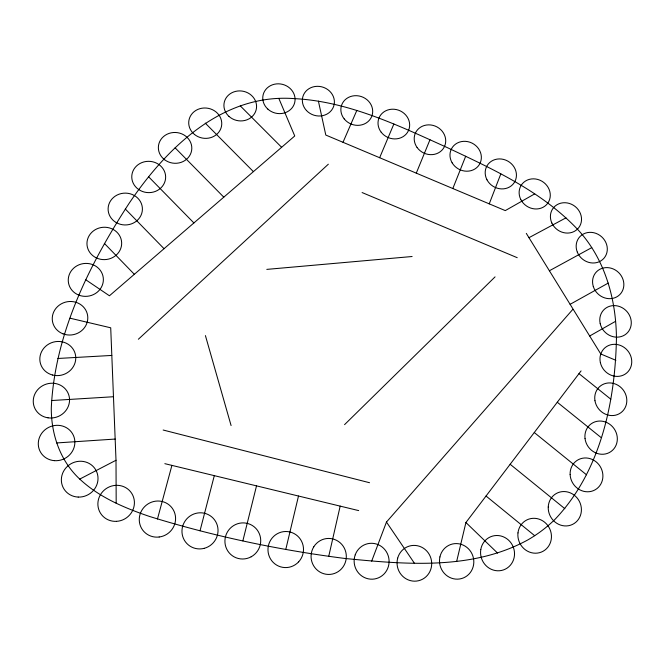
<?xml version="1.0" encoding="UTF-8"?>
<svg xmlns="http://www.w3.org/2000/svg" width="665" height="665" viewBox="0 0 665 665"><rect width="100%" height="100%" fill="white"/><g stroke="black" fill="none" stroke-linecap="round" stroke-linejoin="round"><path stroke-width="1" d="M328.726 556.381L340.172 506.123M285.775 549.481L298.494 496.032M456.689 561.31L465.916 522.515L581.069 370.912M242.858 540.878L256.515 485.874M200.032 530.795L214.305 475.65M157.464 519.016L171.911 465.384M371.652 561.177L386.465 522.058L572.756 309.449M489.24 203.856L500.836 173.864M452.832 188.528L465.7 156.217M416.282 173.141L429.981 139.717M379.649 157.721L393.863 124.014M343.007 142.302L356.806 110.465M344.561 424.644L495.059 276.873M138.362 339.25L328.344 164.197M534.726 193.864L505.284 210.606L325.792 135.053L318.402 101.113M589.68 336L615.557 321.328M570.113 304.321L608.234 283.091M549.39 270.763L591.759 247.621M528.958 237.688L565.99 217.846M79.725 479.099L116.009 460.263L110.714 327.803L70.058 318.203M266.806 269.383L412.109 256.515M56.616 442.948L115.161 439.058M51.438 400.546L113.466 396.739M57.838 358.477L111.82 355.434M164.837 463.671L358.684 510.604M163.158 430.022L369.549 482.724M615.89 360.305L600.786 353.988L526.306 233.382M362.101 192.551L517.22 257.688M85.843 279.824L109.434 295.775L294.745 135.984L278.943 98.669M578.999 373.639L610.803 399.2M557.278 402.234L601.143 437.595M534.269 432.524L586.538 474.818M510.155 464.27L564.851 508.692M486.04 496.024L534.693 535.691M465.916 522.515L497.57 553.089M240.273 105.868L281.627 147.297M205.269 123.133L253.407 171.628M175.111 147.83L223.797 197.164M148.744 176.923L193.897 222.941M125.294 208.985L164.031 248.693M104.347 243.382L134.338 274.304M386.465 522.058L414.403 563.222M205.419 335.601L231.088 425.55M116.009 460.263L116.184 503.28M616.447 338.219C615.2 402.358 600.487 471.834 554.793 519.564A147.813 141.47 47.9 0 1 527.653 540.013C471.992 570.42 405.584 564.452 344.811 558.45C278.677 549.997 213.124 536.165 149.425 516.422C123.773 507.711 97.913 496.78 78.212 477.62C59.725 459.573 51.172 433.597 51.288 408.127C54.671 333.855 89.201 264.62 129.093 203.357C166.167 148.32 221.852 93.524 293.531 98.57C347.986 101.18 398.019 125.353 446.855 147.406C492.474 168.935 539.905 190.589 575.599 227.289C604.286 256.49 616.114 298.095 616.447 338.219M600.204 323.664A16.467 15.054 45.6 0 0 626.372 333.764A16.467 15.054 45.6 0 0 620.021 306.706A16.467 15.054 45.6 0 0 600.204 323.664M600.354 362.533A16.642 15.278 48.4 0 0 626.638 373.04A16.642 15.278 48.4 0 0 620.595 345.492A16.642 15.278 48.4 0 0 600.354 362.533M594.959 400.704A16.841 15.519 51.3 0 0 621.019 412.616A16.841 15.519 51.3 0 0 616.364 384.437A16.841 15.519 51.3 0 0 594.959 400.704M585.034 438.568A17.041 15.777 54.4 0 0 610.944 451.577A17.041 15.777 54.4 0 0 607.369 422.824A17.041 15.777 54.4 0 0 585.034 438.568M570.129 474.519A17.257 16.043 57.7 0 0 595.341 489.698A17.257 16.043 57.7 0 0 594.069 460.404A17.257 16.043 57.7 0 0 570.129 474.519M548.243 507.013A17.465 16.317 61.1 0 0 572.474 524.444A17.465 16.317 61.1 0 0 573.745 494.802A17.465 16.317 61.1 0 0 548.243 507.013M517.977 532.914A17.647 16.6 64.5 0 0 541.327 552.091A17.647 16.6 64.5 0 0 544.685 522.258A17.647 16.6 64.5 0 0 517.977 532.914M480.795 549.523A17.789 16.858 67.8 0 0 503.43 569.93A17.789 16.858 67.8 0 0 508.401 540.005A17.789 16.858 67.8 0 0 480.795 549.523M439.922 556.929A17.88 17.082 71 0 0 461.718 578.517A17.88 17.082 71 0 0 468.335 548.675A17.88 17.082 71 0 0 439.922 556.929M397.687 558.135A17.938 17.29 74.8 0 0 418.659 580.703A17.938 17.29 74.8 0 0 426.78 551.036A17.938 17.29 74.8 0 0 397.687 558.135M355.226 554.818A17.98 17.473 79.9 0 0 374.528 578.982A17.98 17.473 79.9 0 0 385.093 549.938A17.98 17.473 79.9 0 0 355.226 554.818M313.772 546.83A18.013 17.631 88.2 0 0 328.02 574.435A18.013 17.631 88.2 0 0 344.287 548.06A18.013 17.631 88.2 0 0 313.772 546.83M298.643 561.859A18.055 17.756 -77.8 0 0 289.865 531.967A18.055 17.756 -77.8 0 0 268.71 554.81A18.055 17.756 -77.8 0 0 298.643 561.859M251.171 556.796A18.138 17.83 -60.2 0 0 252.368 525.525A18.138 17.83 -60.2 0 0 224.928 540.512A18.138 17.83 -60.2 0 0 251.171 556.796M204.13 548.351A18.254 17.847 -47.3 0 0 213.132 518.185A18.254 17.847 -47.3 0 0 182.725 526.048A18.254 17.847 -47.3 0 0 204.13 548.351M159.176 537.004A18.387 17.839 -39.9 0 0 172.202 508.143A18.387 17.839 -39.9 0 0 140.889 512.1A18.387 17.839 -39.9 0 0 159.176 537.004M116.491 521.343A18.504 17.797 -34.9 0 0 131.795 493.472A18.504 17.797 -34.9 0 0 100.149 495.209A18.504 17.797 -34.9 0 0 116.491 521.343M78.204 497.071A18.545 17.697 -30.6 0 0 96.25 470.828A18.545 17.697 -30.6 0 0 64.605 469.59A18.545 17.697 -30.6 0 0 78.204 497.071M54.397 460.662A18.47 17.514 -25.9 0 0 73.399 435.384A18.47 17.514 -25.9 0 0 41.937 432.998A18.47 17.514 -25.9 0 0 54.397 460.662M48.063 417.828A18.279 17.273 -20.9 0 0 68.52 394.212A18.279 17.273 -20.9 0 0 37.614 389.798A18.279 17.273 -20.9 0 0 48.063 417.828M52.552 375.027A18.055 17.007 -16.1 0 0 75.311 354.154A18.055 17.007 -16.1 0 0 45.536 346.415A18.055 17.007 -16.1 0 0 52.552 375.027M63.075 333.863A17.814 16.733 -11.6 0 0 87.664 315.809A17.814 16.733 -11.6 0 0 59.326 305.11A17.814 16.733 -11.6 0 0 63.075 333.863M78.819 295.119A17.589 16.467 -7.5 0 0 103.258 277.729A17.589 16.467 -7.5 0 0 75.345 266.815A17.589 16.467 -7.5 0 0 78.819 295.119M96.3 257.87A17.365 16.193 -3.7 0 0 121.653 242.584A17.365 16.193 -3.7 0 0 94.979 229.857A17.365 16.193 -3.7 0 0 96.3 257.87M116.267 222.6A17.149 15.918 -0.2 0 0 142.401 209.483A17.149 15.918 -0.2 0 0 117.106 195.036A17.149 15.918 -0.2 0 0 116.267 222.6M138.636 189.492A16.941 15.652 2.9 0 0 165.535 178.868A16.941 15.652 2.9 0 0 141.944 162.568A16.941 15.652 2.9 0 0 138.636 189.492M164.579 159.716A16.741 15.403 5.9 0 0 191.611 150.523A16.741 15.403 5.9 0 0 169.043 133.416A16.741 15.403 5.9 0 0 164.579 159.716M194.454 134.43A16.559 15.162 8.7 0 0 221.47 126.408A16.559 15.162 8.7 0 0 199.783 108.711A16.559 15.162 8.7 0 0 194.454 134.43M228.984 116.417A16.384 14.954 11.5 0 0 256.116 109.966A16.384 14.954 11.5 0 0 235.634 91.371A16.384 14.954 11.5 0 0 228.984 116.417M267.837 109.102A16.243 14.805 14.4 0 0 294.645 102.784A16.243 14.805 14.4 0 0 274.263 84.272A16.243 14.805 14.4 0 0 267.837 109.102M306.482 110.523A16.143 14.713 17.2 0 0 333.622 106.467A16.143 14.713 17.2 0 0 315.019 86.5A16.143 14.713 17.2 0 0 306.482 110.523M344.187 118.885A16.076 14.663 20.1 0 0 371.511 116.94A16.076 14.663 20.1 0 0 354.636 95.718A16.076 14.663 20.1 0 0 344.187 118.885M381.195 132.219A16.035 14.647 23 0 0 408.41 130.739A16.035 14.647 23 0 0 391.893 109.218A16.035 14.647 23 0 0 381.195 132.219M417.071 147.455A16.018 14.63 25.9 0 0 444.262 146.973A16.018 14.63 25.9 0 0 428.543 124.862A16.018 14.63 25.9 0 0 417.071 147.455M452.117 162.792A16.01 14.613 28.8 0 0 479.299 164.654A16.01 14.613 28.8 0 0 465.6 141.354A16.01 14.613 28.8 0 0 452.117 162.792M486.971 179.783A16.01 14.605 31.7 0 0 514.028 182.942A16.01 14.605 31.7 0 0 501.435 159.026A16.01 14.605 31.7 0 0 486.971 179.783M520.762 199.45A16.035 14.605 34.5 0 0 547.711 203.282A16.035 14.605 34.5 0 0 535.641 179.001A16.035 14.605 34.5 0 0 520.762 199.45M551.884 223.091A16.076 14.63 37.3 0 0 578.75 227.654A16.076 14.63 37.3 0 0 567.27 202.95A16.076 14.63 37.3 0 0 551.884 223.091M577.303 252.11A16.168 14.713 40.1 0 0 604.036 258.161A16.168 14.713 40.1 0 0 593.862 232.742A16.168 14.713 40.1 0 0 577.303 252.11M593.288 286.44A16.301 14.854 42.8 0 0 619.755 294.645A16.301 14.854 42.8 0 0 611.584 268.344A16.301 14.854 42.8 0 0 593.288 286.44"/></g></svg>
